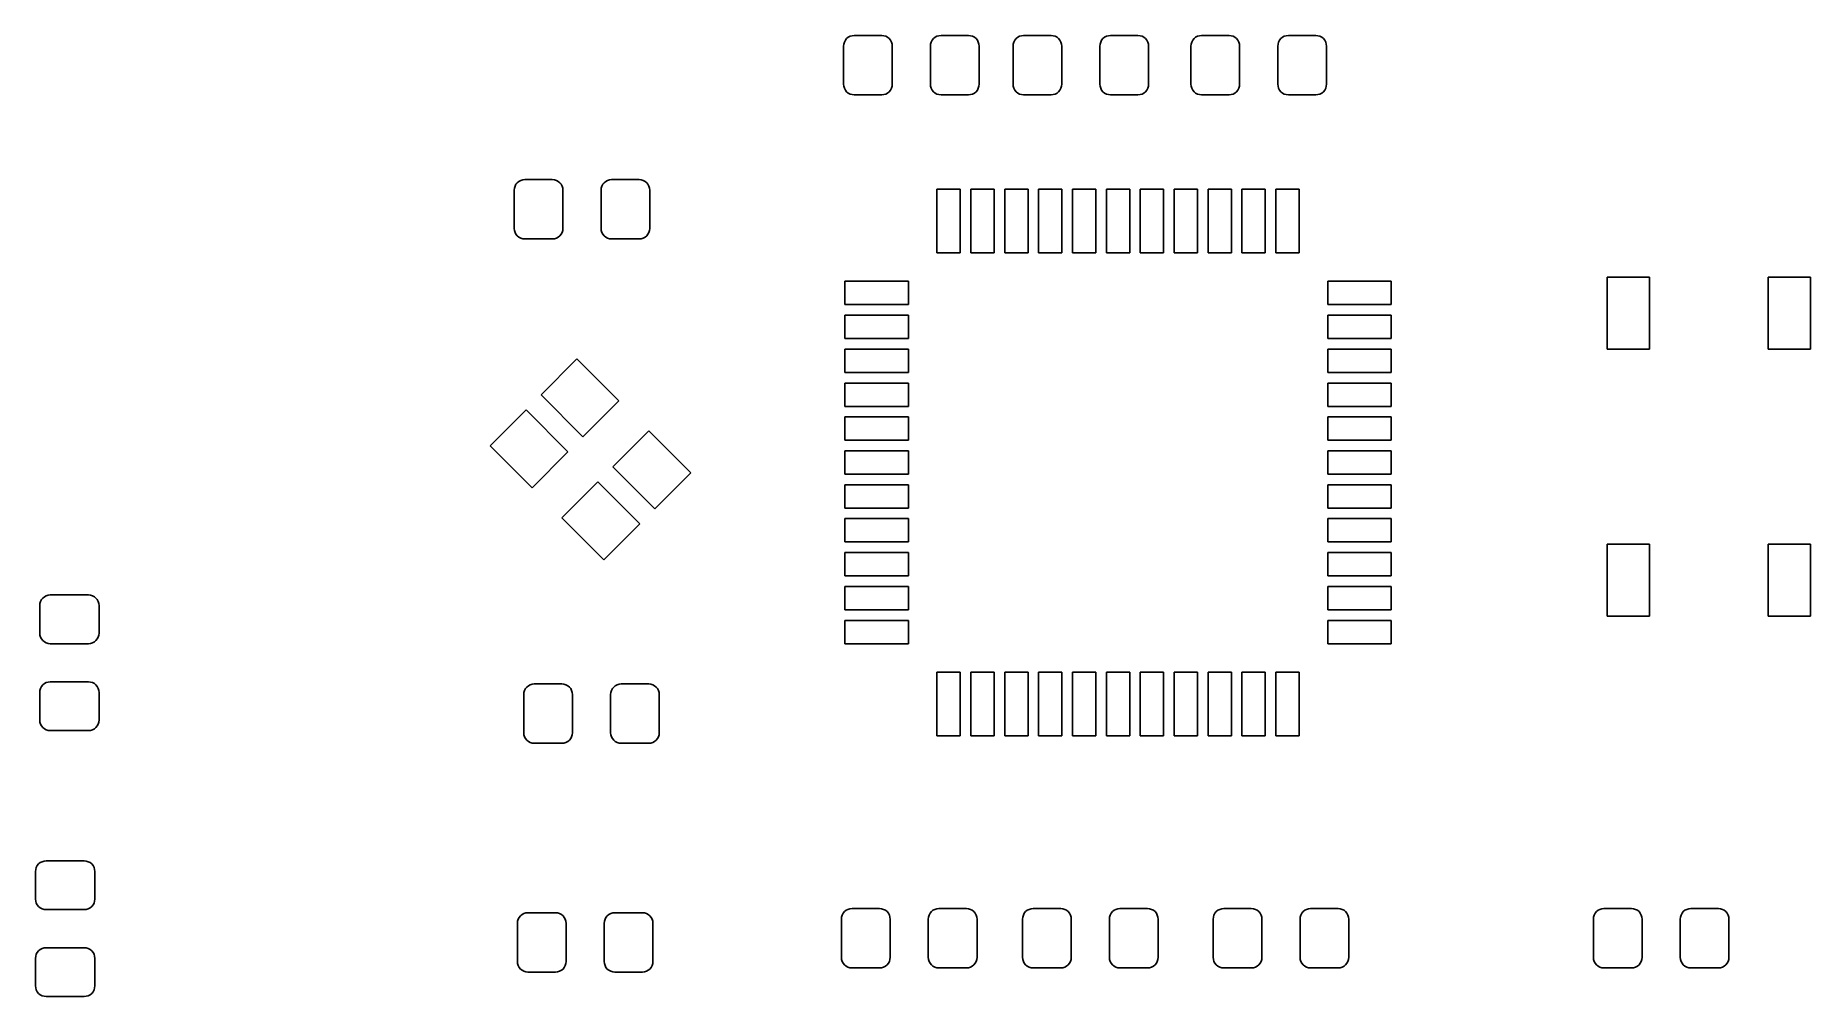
# Model space of a CAD drawing. Extents: x 46 to 171, y -6 to 112.
# Drawn here: x 128.8 to 170.7, y -5.97 to 16.7 of the extents above.
import ezdxf

# ---------------------------------------------------------------- set-up
doc = ezdxf.new("R2010")
doc.units = 0
doc.header["$MEASUREMENT"] = 0
doc.layers.add('BLACK', color=7, linetype='CONTINUOUS')

msp = doc.modelspace()

# ---------------------------------------------------------------- linework, layer by layer
at = {"layer": 'BLACK', "linetype": 'CONTINUOUS'}
for p, q in [((147.875, 16.45), (147.88, 16.4988)), ((147.875, 15.55), (147.875, 16.45)), ((147.88, 16.4988), (147.894, 16.5457)), ((147.894, 16.5457), (147.917, 16.5889)), ((147.917, 16.5889), (147.948, 16.6268)), ((147.948, 16.6268), (147.986, 16.6579)), ((147.986, 16.6579), (148.029, 16.681)), ((148.029, 16.681), (148.076, 16.6952)), ((148.076, 16.6952), (148.125, 16.7)), ((148.125, 16.7), (148.775, 16.7)), ((148.775, 16.7), (148.824, 16.6952)), ((148.824, 16.6952), (148.871, 16.681)), ((148.871, 16.681), (148.914, 16.6579)), ((148.914, 16.6579), (148.952, 16.6268)), ((148.952, 16.6268), (148.983, 16.5889)), ((148.983, 16.5889), (149.006, 16.5457)), ((149.006, 16.5457), (149.02, 16.4988)), ((149.02, 16.4988), (149.025, 16.45)), ((149.025, 16.45), (149.025, 15.55)), ((149.925, 16.45), (149.93, 16.4988)), ((149.925, 15.55), (149.925, 16.45)), ((149.93, 16.4988), (149.944, 16.5457)), ((149.944, 16.5457), (149.967, 16.5889)), ((149.967, 16.5889), (149.998, 16.6268)), ((149.998, 16.6268), (150.036, 16.6579)), ((150.036, 16.6579), (150.079, 16.681)), ((150.079, 16.681), (150.126, 16.6952)), ((150.126, 16.6952), (150.175, 16.7)), ((150.175, 16.7), (150.825, 16.7)), ((150.825, 16.7), (150.874, 16.6952)), ((150.874, 16.6952), (150.921, 16.681)), ((150.921, 16.681), (150.964, 16.6579)), ((150.964, 16.6579), (151.002, 16.6268)), ((151.002, 16.6268), (151.033, 16.5889)), ((151.033, 16.5889), (151.056, 16.5457)), ((151.056, 16.5457), (151.07, 16.4988)), ((151.07, 16.4988), (151.075, 16.45)), ((151.075, 16.45), (151.075, 15.55)), ((151.875, 16.45), (151.88, 16.4988)), ((151.875, 15.55), (151.875, 16.45)), ((151.88, 16.4988), (151.894, 16.5457)), ((151.894, 16.5457), (151.917, 16.5889)), ((151.917, 16.5889), (151.948, 16.6268)), ((151.948, 16.6268), (151.986, 16.6579)), ((151.986, 16.6579), (152.029, 16.681)), ((152.029, 16.681), (152.076, 16.6952)), ((152.076, 16.6952), (152.125, 16.7)), ((152.125, 16.7), (152.775, 16.7)), ((152.775, 16.7), (152.824, 16.6952)), ((152.824, 16.6952), (152.871, 16.681)), ((152.871, 16.681), (152.914, 16.6579)), ((152.914, 16.6579), (152.952, 16.6268)), ((152.952, 16.6268), (152.983, 16.5889)), ((152.983, 16.5889), (153.006, 16.5457)), ((153.006, 16.5457), (153.02, 16.4988)), ((153.02, 16.4988), (153.025, 16.45)), ((153.025, 16.45), (153.025, 15.55)), ((153.925, 16.45), (153.93, 16.4988)), ((153.925, 15.55), (153.925, 16.45)), ((153.93, 16.4988), (153.944, 16.5457)), ((153.944, 16.5457), (153.967, 16.5889)), ((153.967, 16.5889), (153.998, 16.6268)), ((153.998, 16.6268), (154.036, 16.6579)), ((154.036, 16.6579), (154.079, 16.681)), ((154.079, 16.681), (154.126, 16.6952)), ((154.126, 16.6952), (154.175, 16.7)), ((154.175, 16.7), (154.825, 16.7)), ((154.825, 16.7), (154.874, 16.6952)), ((154.874, 16.6952), (154.921, 16.681)), ((154.921, 16.681), (154.964, 16.6579)), ((154.964, 16.6579), (155.002, 16.6268)), ((155.002, 16.6268), (155.033, 16.5889)), ((155.033, 16.5889), (155.056, 16.5457)), ((155.056, 16.5457), (155.07, 16.4988)), ((155.07, 16.4988), (155.075, 16.45)), ((155.075, 16.45), (155.075, 15.55)), ((156.075, 16.45), (156.08, 16.4988)), ((156.075, 15.55), (156.075, 16.45)), ((156.08, 16.4988), (156.094, 16.5457)), ((156.094, 16.5457), (156.117, 16.5889)), ((156.117, 16.5889), (156.148, 16.6268)), ((156.148, 16.6268), (156.186, 16.6579)), ((156.186, 16.6579), (156.229, 16.681)), ((156.229, 16.681), (156.276, 16.6952)), ((156.276, 16.6952), (156.325, 16.7)), ((156.325, 16.7), (156.975, 16.7)), ((156.975, 16.7), (157.024, 16.6952)), ((157.024, 16.6952), (157.071, 16.681)), ((157.071, 16.681), (157.114, 16.6579)), ((157.114, 16.6579), (157.152, 16.6268)), ((157.152, 16.6268), (157.183, 16.5889)), ((157.183, 16.5889), (157.206, 16.5457)), ((157.206, 16.5457), (157.22, 16.4988)), ((157.22, 16.4988), (157.225, 16.45)), ((157.225, 16.45), (157.225, 15.55)), ((158.125, 16.45), (158.13, 16.4988)), ((158.125, 15.55), (158.125, 16.45)), ((158.13, 16.4988), (158.144, 16.5457)), ((158.144, 16.5457), (158.167, 16.5889)), ((158.167, 16.5889), (158.198, 16.6268)), ((158.198, 16.6268), (158.236, 16.6579)), ((158.236, 16.6579), (158.279, 16.681)), ((158.279, 16.681), (158.326, 16.6952)), ((158.326, 16.6952), (158.375, 16.7)), ((158.375, 16.7), (159.025, 16.7)), ((159.025, 16.7), (159.074, 16.6952)), ((159.074, 16.6952), (159.121, 16.681)), ((159.121, 16.681), (159.164, 16.6579)), ((159.164, 16.6579), (159.202, 16.6268)), ((159.202, 16.6268), (159.233, 16.5889)), ((159.233, 16.5889), (159.256, 16.5457)), ((159.256, 16.5457), (159.27, 16.4988)), ((159.27, 16.4988), (159.275, 16.45)), ((159.275, 16.45), (159.275, 15.55)), ((147.88, 15.5012), (147.875, 15.55)), ((149.025, 15.55), (149.02, 15.5012)), ((149.93, 15.5012), (149.925, 15.55)), ((151.075, 15.55), (151.07, 15.5012)), ((151.88, 15.5012), (151.875, 15.55)), ((153.025, 15.55), (153.02, 15.5012)), ((153.93, 15.5012), (153.925, 15.55)), ((155.075, 15.55), (155.07, 15.5012)), ((156.08, 15.5012), (156.075, 15.55)), ((157.225, 15.55), (157.22, 15.5012)), ((158.13, 15.5012), (158.125, 15.55)), ((159.275, 15.55), (159.27, 15.5012)), ((147.894, 15.4543), (147.88, 15.5012)), ((147.917, 15.4111), (147.894, 15.4543)), ((147.948, 15.3732), (147.917, 15.4111)), ((147.986, 15.3421), (147.948, 15.3732)), ((148.029, 15.319), (147.986, 15.3421)), ((148.076, 15.3048), (148.029, 15.319)), ((148.125, 15.3), (148.076, 15.3048)), ((148.775, 15.3), (148.125, 15.3)), ((148.824, 15.3048), (148.775, 15.3)), ((148.871, 15.319), (148.824, 15.3048)), ((148.914, 15.3421), (148.871, 15.319)), ((148.952, 15.3732), (148.914, 15.3421)), ((148.983, 15.4111), (148.952, 15.3732)), ((149.006, 15.4543), (148.983, 15.4111)), ((149.02, 15.5012), (149.006, 15.4543)), ((149.944, 15.4543), (149.93, 15.5012)), ((149.967, 15.4111), (149.944, 15.4543)), ((149.998, 15.3732), (149.967, 15.4111)), ((150.036, 15.3421), (149.998, 15.3732)), ((150.079, 15.319), (150.036, 15.3421)), ((150.126, 15.3048), (150.079, 15.319)), ((150.175, 15.3), (150.126, 15.3048)), ((150.825, 15.3), (150.175, 15.3)), ((150.874, 15.3048), (150.825, 15.3)), ((150.921, 15.319), (150.874, 15.3048)), ((150.964, 15.3421), (150.921, 15.319)), ((151.002, 15.3732), (150.964, 15.3421)), ((151.033, 15.4111), (151.002, 15.3732)), ((151.056, 15.4543), (151.033, 15.4111)), ((151.07, 15.5012), (151.056, 15.4543)), ((151.894, 15.4543), (151.88, 15.5012)), ((151.917, 15.4111), (151.894, 15.4543)), ((151.948, 15.3732), (151.917, 15.4111)), ((151.986, 15.3421), (151.948, 15.3732)), ((152.029, 15.319), (151.986, 15.3421)), ((152.076, 15.3048), (152.029, 15.319)), ((152.125, 15.3), (152.076, 15.3048)), ((152.775, 15.3), (152.125, 15.3)), ((152.824, 15.3048), (152.775, 15.3)), ((152.871, 15.319), (152.824, 15.3048)), ((152.914, 15.3421), (152.871, 15.319)), ((152.952, 15.3732), (152.914, 15.3421)), ((152.983, 15.4111), (152.952, 15.3732)), ((153.006, 15.4543), (152.983, 15.4111)), ((153.02, 15.5012), (153.006, 15.4543)), ((153.944, 15.4543), (153.93, 15.5012)), ((153.967, 15.4111), (153.944, 15.4543)), ((153.998, 15.3732), (153.967, 15.4111)), ((154.036, 15.3421), (153.998, 15.3732)), ((154.079, 15.319), (154.036, 15.3421)), ((154.126, 15.3048), (154.079, 15.319)), ((154.175, 15.3), (154.126, 15.3048)), ((154.825, 15.3), (154.175, 15.3)), ((154.874, 15.3048), (154.825, 15.3)), ((154.921, 15.319), (154.874, 15.3048)), ((154.964, 15.3421), (154.921, 15.319)), ((155.002, 15.3732), (154.964, 15.3421)), ((155.033, 15.4111), (155.002, 15.3732)), ((155.056, 15.4543), (155.033, 15.4111)), ((155.07, 15.5012), (155.056, 15.4543)), ((156.094, 15.4543), (156.08, 15.5012)), ((156.117, 15.4111), (156.094, 15.4543)), ((156.148, 15.3732), (156.117, 15.4111)), ((156.186, 15.3421), (156.148, 15.3732)), ((156.229, 15.319), (156.186, 15.3421)), ((156.276, 15.3048), (156.229, 15.319)), ((156.325, 15.3), (156.276, 15.3048)), ((156.975, 15.3), (156.325, 15.3)), ((157.024, 15.3048), (156.975, 15.3)), ((157.071, 15.319), (157.024, 15.3048)), ((157.114, 15.3421), (157.071, 15.319)), ((157.152, 15.3732), (157.114, 15.3421)), ((157.183, 15.4111), (157.152, 15.3732)), ((157.206, 15.4543), (157.183, 15.4111)), ((157.22, 15.5012), (157.206, 15.4543)), ((158.144, 15.4543), (158.13, 15.5012)), ((158.167, 15.4111), (158.144, 15.4543)), ((158.198, 15.3732), (158.167, 15.4111)), ((158.236, 15.3421), (158.198, 15.3732)), ((158.279, 15.319), (158.236, 15.3421)), ((158.326, 15.3048), (158.279, 15.319)), ((158.375, 15.3), (158.326, 15.3048)), ((159.025, 15.3), (158.375, 15.3)), ((159.074, 15.3048), (159.025, 15.3)), ((159.121, 15.319), (159.074, 15.3048)), ((159.164, 15.3421), (159.121, 15.319)), ((159.202, 15.3732), (159.164, 15.3421)), ((159.233, 15.4111), (159.202, 15.3732)), ((159.256, 15.4543), (159.233, 15.4111)), ((159.27, 15.5012), (159.256, 15.4543)), ((140.1, 13.05), (140.105, 13.0988)), ((140.1, 12.15), (140.1, 13.05)), ((140.105, 13.0988), (140.119, 13.1457)), ((140.119, 13.1457), (140.142, 13.1889)), ((140.142, 13.1889), (140.173, 13.2268)), ((140.173, 13.2268), (140.211, 13.2579)), ((140.211, 13.2579), (140.254, 13.281)), ((140.254, 13.281), (140.301, 13.2952)), ((140.301, 13.2952), (140.35, 13.3)), ((140.35, 13.3), (141, 13.3)), ((141, 13.3), (141.049, 13.2952)), ((141.049, 13.2952), (141.096, 13.281)), ((141.096, 13.281), (141.139, 13.2579)), ((141.139, 13.2579), (141.177, 13.2268)), ((141.177, 13.2268), (141.208, 13.1889)), ((141.208, 13.1889), (141.231, 13.1457)), ((141.231, 13.1457), (141.245, 13.0988)), ((141.245, 13.0988), (141.25, 13.05)), ((141.25, 13.05), (141.25, 12.15)), ((142.15, 13.05), (142.155, 13.0988)), ((142.15, 12.15), (142.15, 13.05)), ((142.155, 13.0988), (142.169, 13.1457)), ((142.169, 13.1457), (142.192, 13.1889)), ((142.192, 13.1889), (142.223, 13.2268)), ((142.223, 13.2268), (142.261, 13.2579)), ((142.261, 13.2579), (142.304, 13.281)), ((142.304, 13.281), (142.351, 13.2952)), ((142.351, 13.2952), (142.4, 13.3)), ((142.4, 13.3), (143.05, 13.3)), ((143.05, 13.3), (143.099, 13.2952)), ((143.099, 13.2952), (143.146, 13.281)), ((143.146, 13.281), (143.189, 13.2579)), ((143.189, 13.2579), (143.227, 13.2268)), ((143.227, 13.2268), (143.258, 13.1889)), ((143.258, 13.1889), (143.281, 13.1457)), ((143.281, 13.1457), (143.295, 13.0988)), ((143.295, 13.0988), (143.3, 13.05)), ((143.3, 13.05), (143.3, 12.15)), ((150.08, 11.575), (150.08, 13.075)), ((150.08, 13.075), (150.63, 13.075)), ((150.63, 13.075), (150.63, 11.575)), ((150.88, 11.575), (150.88, 13.075)), ((150.88, 13.075), (151.43, 13.075)), ((151.43, 13.075), (151.43, 11.575)), ((151.68, 11.575), (151.68, 13.075)), ((151.68, 13.075), (152.23, 13.075)), ((152.23, 13.075), (152.23, 11.575)), ((152.48, 11.575), (152.48, 13.075)), ((152.48, 13.075), (153.03, 13.075)), ((153.03, 13.075), (153.03, 11.575)), ((153.28, 11.575), (153.28, 13.075)), ((153.28, 13.075), (153.83, 13.075)), ((153.83, 13.075), (153.83, 11.575)), ((154.08, 11.575), (154.08, 13.075)), ((154.08, 13.075), (154.63, 13.075)), ((154.63, 13.075), (154.63, 11.575)), ((154.88, 11.575), (154.88, 13.075)), ((154.88, 13.075), (155.43, 13.075)), ((155.43, 13.075), (155.43, 11.575)), ((155.68, 11.575), (155.68, 13.075)), ((155.68, 13.075), (156.23, 13.075)), ((156.23, 13.075), (156.23, 11.575)), ((156.48, 11.575), (156.48, 13.075)), ((156.48, 13.075), (157.03, 13.075)), ((157.03, 13.075), (157.03, 11.575)), ((157.28, 11.575), (157.28, 13.075)), ((157.28, 13.075), (157.83, 13.075)), ((157.83, 13.075), (157.83, 11.575)), ((158.08, 11.575), (158.08, 13.075)), ((158.08, 13.075), (158.63, 13.075)), ((158.63, 13.075), (158.63, 11.575)), ((140.105, 12.1012), (140.1, 12.15)), ((140.119, 12.0543), (140.105, 12.1012)), ((140.142, 12.0111), (140.119, 12.0543)), ((140.173, 11.9732), (140.142, 12.0111)), ((140.211, 11.9421), (140.173, 11.9732)), ((140.254, 11.919), (140.211, 11.9421)), ((140.301, 11.9048), (140.254, 11.919)), ((140.35, 11.9), (140.301, 11.9048)), ((141, 11.9), (140.35, 11.9)), ((141.049, 11.9048), (141, 11.9)), ((141.096, 11.919), (141.049, 11.9048)), ((141.139, 11.9421), (141.096, 11.919)), ((141.177, 11.9732), (141.139, 11.9421)), ((141.208, 12.0111), (141.177, 11.9732)), ((141.231, 12.0543), (141.208, 12.0111)), ((141.245, 12.1012), (141.231, 12.0543)), ((141.25, 12.15), (141.245, 12.1012)), ((142.155, 12.1012), (142.15, 12.15)), ((142.169, 12.0543), (142.155, 12.1012)), ((142.192, 12.0111), (142.169, 12.0543)), ((142.223, 11.9732), (142.192, 12.0111)), ((142.261, 11.9421), (142.223, 11.9732)), ((142.304, 11.919), (142.261, 11.9421)), ((142.351, 11.9048), (142.304, 11.919)), ((142.4, 11.9), (142.351, 11.9048)), ((143.05, 11.9), (142.4, 11.9)), ((143.099, 11.9048), (143.05, 11.9)), ((143.146, 11.919), (143.099, 11.9048)), ((143.189, 11.9421), (143.146, 11.919)), ((143.227, 11.9732), (143.189, 11.9421)), ((143.258, 12.0111), (143.227, 11.9732)), ((143.281, 12.0543), (143.258, 12.0111)), ((143.295, 12.1012), (143.281, 12.0543)), ((143.3, 12.15), (143.295, 12.1012)), ((150.63, 11.575), (150.08, 11.575)), ((151.43, 11.575), (150.88, 11.575)), ((152.23, 11.575), (151.68, 11.575)), ((153.03, 11.575), (152.48, 11.575)), ((153.83, 11.575), (153.28, 11.575)), ((154.63, 11.575), (154.08, 11.575)), ((155.43, 11.575), (154.88, 11.575)), ((156.23, 11.575), (155.68, 11.575)), ((157.03, 11.575), (156.48, 11.575)), ((157.83, 11.575), (157.28, 11.575)), ((158.63, 11.575), (158.08, 11.575)), ((147.905, 10.35), (147.905, 10.9)), ((147.905, 10.9), (149.405, 10.9)), ((149.405, 10.9), (149.405, 10.35)), ((159.305, 10.35), (159.305, 10.9)), ((159.305, 10.9), (160.805, 10.9)), ((160.805, 10.9), (160.805, 10.35)), ((165.9, 9.3), (165.9, 11)), ((165.9, 11), (166.9, 11)), ((166.9, 11), (166.9, 9.3)), ((169.7, 9.3), (169.7, 11)), ((169.7, 11), (170.7, 11)), ((170.7, 11), (170.7, 9.3)), ((149.405, 10.35), (147.905, 10.35)), ((147.905, 9.55), (147.905, 10.1)), ((147.905, 10.1), (149.405, 10.1)), ((149.405, 10.1), (149.405, 9.55)), ((160.805, 10.35), (159.305, 10.35)), ((159.305, 9.55), (159.305, 10.1)), ((159.305, 10.1), (160.805, 10.1)), ((160.805, 10.1), (160.805, 9.55)), ((149.405, 9.55), (147.905, 9.55)), ((147.905, 8.75), (147.905, 9.3)), ((147.905, 9.3), (149.405, 9.3)), ((149.405, 9.3), (149.405, 8.75)), ((160.805, 9.55), (159.305, 9.55)), ((159.305, 8.75), (159.305, 9.3)), ((159.305, 9.3), (160.805, 9.3)), ((160.805, 9.3), (160.805, 8.75)), ((166.9, 9.3), (165.9, 9.3)), ((170.7, 9.3), (169.7, 9.3)), ((140.733, 8.22028), (141.582, 9.06881)), ((141.582, 9.06881), (142.572, 8.07886)), ((149.405, 8.75), (147.905, 8.75)), ((147.905, 7.95), (147.905, 8.5)), ((147.905, 8.5), (149.405, 8.5)), ((149.405, 8.5), (149.405, 7.95)), ((160.805, 8.75), (159.305, 8.75)), ((159.305, 7.95), (159.305, 8.5)), ((159.305, 8.5), (160.805, 8.5)), ((160.805, 8.5), (160.805, 7.95)), ((141.723, 7.23033), (140.733, 8.22028)), ((142.572, 8.07886), (141.723, 7.23033)), ((139.531, 7.0182), (140.38, 7.86673)), ((140.38, 7.86673), (141.37, 6.87678)), ((149.405, 7.95), (147.905, 7.95)), ((147.905, 7.15), (147.905, 7.7)), ((147.905, 7.7), (149.405, 7.7)), ((149.405, 7.7), (149.405, 7.15)), ((160.805, 7.95), (159.305, 7.95)), ((159.305, 7.15), (159.305, 7.7)), ((159.305, 7.7), (160.805, 7.7)), ((160.805, 7.7), (160.805, 7.15)), ((142.43, 6.52322), (143.279, 7.37175)), ((143.279, 7.37175), (144.269, 6.3818)), ((149.405, 7.15), (147.905, 7.15)), ((160.805, 7.15), (159.305, 7.15)), ((140.521, 6.02825), (139.531, 7.0182)), ((141.37, 6.87678), (140.521, 6.02825)), ((147.905, 6.35), (147.905, 6.9)), ((147.905, 6.9), (149.405, 6.9)), ((149.405, 6.9), (149.405, 6.35)), ((159.305, 6.35), (159.305, 6.9)), ((159.305, 6.9), (160.805, 6.9)), ((160.805, 6.9), (160.805, 6.35)), ((143.42, 5.53327), (142.43, 6.52322)), ((144.269, 6.3818), (143.42, 5.53327)), ((149.405, 6.35), (147.905, 6.35)), ((160.805, 6.35), (159.305, 6.35)), ((141.228, 5.32114), (142.077, 6.16967)), ((142.077, 6.16967), (143.067, 5.17972)), ((147.905, 5.55), (147.905, 6.1)), ((147.905, 6.1), (149.405, 6.1)), ((149.405, 6.1), (149.405, 5.55)), ((159.305, 5.55), (159.305, 6.1)), ((159.305, 6.1), (160.805, 6.1)), ((160.805, 6.1), (160.805, 5.55)), ((149.405, 5.55), (147.905, 5.55)), ((160.805, 5.55), (159.305, 5.55)), ((142.218, 4.33119), (141.228, 5.32114)), ((143.067, 5.17972), (142.218, 4.33119)), ((147.905, 4.75), (147.905, 5.3)), ((147.905, 5.3), (149.405, 5.3)), ((149.405, 5.3), (149.405, 4.75)), ((159.305, 4.75), (159.305, 5.3)), ((159.305, 5.3), (160.805, 5.3)), ((160.805, 5.3), (160.805, 4.75)), ((149.405, 4.75), (147.905, 4.75)), ((160.805, 4.75), (159.305, 4.75)), ((165.9, 3), (165.9, 4.7)), ((165.9, 4.7), (166.9, 4.7)), ((166.9, 4.7), (166.9, 3)), ((169.7, 3), (169.7, 4.7)), ((169.7, 4.7), (170.7, 4.7)), ((170.7, 4.7), (170.7, 3)), ((147.905, 3.95), (147.905, 4.5)), ((147.905, 4.5), (149.405, 4.5)), ((149.405, 4.5), (149.405, 3.95)), ((159.305, 3.95), (159.305, 4.5)), ((159.305, 4.5), (160.805, 4.5)), ((160.805, 4.5), (160.805, 3.95)), ((149.405, 3.95), (147.905, 3.95)), ((160.805, 3.95), (159.305, 3.95)), ((128.919, 3.34567), (128.942, 3.38889)), ((128.942, 3.38889), (128.973, 3.42678)), ((128.973, 3.42678), (129.011, 3.45787)), ((129.011, 3.45787), (129.054, 3.48097)), ((129.054, 3.48097), (129.101, 3.4952)), ((129.101, 3.4952), (129.15, 3.5)), ((129.15, 3.5), (130.05, 3.5)), ((130.05, 3.5), (130.099, 3.4952)), ((130.099, 3.4952), (130.146, 3.48097)), ((130.146, 3.48097), (130.189, 3.45787)), ((130.189, 3.45787), (130.227, 3.42678)), ((130.227, 3.42678), (130.258, 3.38889)), ((130.258, 3.38889), (130.281, 3.34567)), ((147.905, 3.15), (147.905, 3.7)), ((147.905, 3.7), (149.405, 3.7)), ((149.405, 3.7), (149.405, 3.15)), ((159.305, 3.15), (159.305, 3.7)), ((159.305, 3.7), (160.805, 3.7)), ((160.805, 3.7), (160.805, 3.15)), ((128.9, 3.25), (128.905, 3.29877)), ((128.9, 2.6), (128.9, 3.25)), ((128.905, 3.29877), (128.919, 3.34567)), ((130.281, 3.34567), (130.295, 3.29877)), ((130.295, 3.29877), (130.3, 3.25)), ((130.3, 3.25), (130.3, 2.6)), ((149.405, 3.15), (147.905, 3.15)), ((160.805, 3.15), (159.305, 3.15)), ((166.9, 3), (165.9, 3)), ((170.7, 3), (169.7, 3)), ((128.905, 2.55123), (128.9, 2.6)), ((128.919, 2.50433), (128.905, 2.55123)), ((130.295, 2.55123), (130.281, 2.50433)), ((130.3, 2.6), (130.295, 2.55123)), ((147.905, 2.35), (147.905, 2.9)), ((147.905, 2.9), (149.405, 2.9)), ((149.405, 2.9), (149.405, 2.35)), ((159.305, 2.35), (159.305, 2.9)), ((159.305, 2.9), (160.805, 2.9)), ((160.805, 2.9), (160.805, 2.35)), ((128.942, 2.46111), (128.919, 2.50433)), ((128.973, 2.42322), (128.942, 2.46111)), ((129.011, 2.39213), (128.973, 2.42322)), ((129.054, 2.36903), (129.011, 2.39213)), ((129.101, 2.3548), (129.054, 2.36903)), ((129.15, 2.35), (129.101, 2.3548)), ((130.05, 2.35), (129.15, 2.35)), ((130.099, 2.3548), (130.05, 2.35)), ((130.146, 2.36903), (130.099, 2.3548)), ((130.189, 2.39213), (130.146, 2.36903)), ((130.227, 2.42322), (130.189, 2.39213)), ((130.258, 2.46111), (130.227, 2.42322)), ((130.281, 2.50433), (130.258, 2.46111)), ((149.405, 2.35), (147.905, 2.35)), ((160.805, 2.35), (159.305, 2.35)), ((128.905, 1.24877), (128.919, 1.29567)), ((128.919, 1.29567), (128.942, 1.33889)), ((128.942, 1.33889), (128.973, 1.37678)), ((128.973, 1.37678), (129.011, 1.40787)), ((129.011, 1.40787), (129.054, 1.43097)), ((129.054, 1.43097), (129.101, 1.4452)), ((129.101, 1.4452), (129.15, 1.45)), ((129.15, 1.45), (130.05, 1.45)), ((130.05, 1.45), (130.099, 1.4452)), ((130.099, 1.4452), (130.146, 1.43097)), ((130.146, 1.43097), (130.189, 1.40787)), ((130.189, 1.40787), (130.227, 1.37678)), ((130.227, 1.37678), (130.258, 1.33889)), ((130.258, 1.33889), (130.281, 1.29567)), ((130.281, 1.29567), (130.295, 1.24877)), ((140.344, 1.24567), (140.367, 1.28889)), ((140.367, 1.28889), (140.398, 1.32678)), ((140.398, 1.32678), (140.436, 1.35787)), ((140.436, 1.35787), (140.479, 1.38097)), ((140.479, 1.38097), (140.526, 1.3952)), ((140.526, 1.3952), (140.575, 1.4)), ((140.575, 1.4), (141.225, 1.4)), ((141.225, 1.4), (141.274, 1.3952)), ((141.274, 1.3952), (141.321, 1.38097)), ((141.321, 1.38097), (141.364, 1.35787)), ((141.364, 1.35787), (141.402, 1.32678)), ((141.402, 1.32678), (141.433, 1.28889)), ((141.433, 1.28889), (141.456, 1.24567)), ((142.394, 1.24567), (142.417, 1.28889)), ((142.417, 1.28889), (142.448, 1.32678)), ((142.448, 1.32678), (142.486, 1.35787)), ((142.486, 1.35787), (142.529, 1.38097)), ((142.529, 1.38097), (142.576, 1.3952)), ((142.576, 1.3952), (142.625, 1.4)), ((142.625, 1.4), (143.275, 1.4)), ((143.275, 1.4), (143.324, 1.3952)), ((143.324, 1.3952), (143.371, 1.38097)), ((143.371, 1.38097), (143.414, 1.35787)), ((143.414, 1.35787), (143.452, 1.32678)), ((143.452, 1.32678), (143.483, 1.28889)), ((143.483, 1.28889), (143.506, 1.24567)), ((150.08, 0.175001), (150.08, 1.675)), ((150.08, 1.675), (150.63, 1.675)), ((150.63, 1.675), (150.63, 0.175001)), ((150.88, 0.175001), (150.88, 1.675)), ((150.88, 1.675), (151.43, 1.675)), ((151.43, 1.675), (151.43, 0.175001)), ((151.68, 0.175001), (151.68, 1.675)), ((151.68, 1.675), (152.23, 1.675)), ((152.23, 1.675), (152.23, 0.175001)), ((152.48, 0.175001), (152.48, 1.675)), ((152.48, 1.675), (153.03, 1.675)), ((153.03, 1.675), (153.03, 0.175001)), ((153.28, 0.175001), (153.28, 1.675)), ((153.28, 1.675), (153.83, 1.675)), ((153.83, 1.675), (153.83, 0.175001)), ((154.08, 0.175001), (154.08, 1.675)), ((154.08, 1.675), (154.63, 1.675)), ((154.63, 1.675), (154.63, 0.175001)), ((154.88, 0.175001), (154.88, 1.675)), ((154.88, 1.675), (155.43, 1.675)), ((155.43, 1.675), (155.43, 0.175001)), ((155.68, 0.175001), (155.68, 1.675)), ((155.68, 1.675), (156.23, 1.675)), ((156.23, 1.675), (156.23, 0.175001)), ((156.48, 0.175001), (156.48, 1.675)), ((156.48, 1.675), (157.03, 1.675)), ((157.03, 1.675), (157.03, 0.175001)), ((157.28, 0.175001), (157.28, 1.675)), ((157.28, 1.675), (157.83, 1.675)), ((157.83, 1.675), (157.83, 0.175001)), ((158.08, 0.175001), (158.08, 1.675)), ((158.08, 1.675), (158.63, 1.675)), ((158.63, 1.675), (158.63, 0.175001)), ((128.9, 1.2), (128.905, 1.24877)), ((128.9, 0.549999), (128.9, 1.2)), ((130.295, 1.24877), (130.3, 1.2)), ((130.3, 1.2), (130.3, 0.549999)), ((140.325, 1.15), (140.33, 1.19877)), ((140.325, 0.249999), (140.325, 1.15)), ((140.33, 1.19877), (140.344, 1.24567)), ((141.456, 1.24567), (141.47, 1.19877)), ((141.47, 1.19877), (141.475, 1.15)), ((141.475, 1.15), (141.475, 0.249999)), ((142.375, 1.15), (142.38, 1.19877)), ((142.375, 0.249999), (142.375, 1.15)), ((142.38, 1.19877), (142.394, 1.24567)), ((143.506, 1.24567), (143.52, 1.19877)), ((143.52, 1.19877), (143.525, 1.15)), ((143.525, 1.15), (143.525, 0.249999)), ((128.905, 0.501227), (128.9, 0.549999)), ((128.919, 0.454329), (128.905, 0.501227)), ((128.942, 0.411107), (128.919, 0.454329)), ((130.281, 0.454329), (130.258, 0.411107)), ((130.295, 0.501227), (130.281, 0.454329)), ((130.3, 0.549999), (130.295, 0.501227)), ((128.973, 0.373223), (128.942, 0.411107)), ((129.011, 0.342132), (128.973, 0.373223)), ((129.054, 0.31903), (129.011, 0.342132)), ((129.101, 0.304804), (129.054, 0.31903)), ((129.15, 0.3), (129.101, 0.304804)), ((130.05, 0.3), (129.15, 0.3)), ((130.099, 0.304804), (130.05, 0.3)), ((130.146, 0.31903), (130.099, 0.304804)), ((130.189, 0.342132), (130.146, 0.31903)), ((130.227, 0.373223), (130.189, 0.342132)), ((130.258, 0.411107), (130.227, 0.373223)), ((140.33, 0.201227), (140.325, 0.249999)), ((140.344, 0.154329), (140.33, 0.201227)), ((140.367, 0.111107), (140.344, 0.154329)), ((140.398, 0.073223), (140.367, 0.111107)), ((140.436, 0.042132), (140.398, 0.073223)), ((140.479, 0.01903), (140.436, 0.042132)), ((140.526, 0.004804), (140.479, 0.01903)), ((140.575, 0), (140.526, 0.004804)), ((141.225, 0), (140.575, 0)), ((141.274, 0.004804), (141.225, 0)), ((141.321, 0.01903), (141.274, 0.004804)), ((141.364, 0.042132), (141.321, 0.01903)), ((141.402, 0.073223), (141.364, 0.042132)), ((141.433, 0.111107), (141.402, 0.073223)), ((141.456, 0.154329), (141.433, 0.111107)), ((141.47, 0.201227), (141.456, 0.154329)), ((141.475, 0.249999), (141.47, 0.201227)), ((142.38, 0.201227), (142.375, 0.249999)), ((142.394, 0.154329), (142.38, 0.201227)), ((142.417, 0.111107), (142.394, 0.154329)), ((142.448, 0.073223), (142.417, 0.111107)), ((142.486, 0.042132), (142.448, 0.073223)), ((142.529, 0.01903), (142.486, 0.042132)), ((142.576, 0.004804), (142.529, 0.01903)), ((142.625, 0), (142.576, 0.004804)), ((143.275, 0), (142.625, 0)), ((143.324, 0.004804), (143.275, 0)), ((143.371, 0.01903), (143.324, 0.004804)), ((143.414, 0.042132), (143.371, 0.01903)), ((143.452, 0.073223), (143.414, 0.042132)), ((143.483, 0.111107), (143.452, 0.073223)), ((143.506, 0.154329), (143.483, 0.111107)), ((143.52, 0.201227), (143.506, 0.154329)), ((143.525, 0.249999), (143.52, 0.201227)), ((150.63, 0.175001), (150.08, 0.175001)), ((151.43, 0.175001), (150.88, 0.175001)), ((152.23, 0.175001), (151.68, 0.175001)), ((153.03, 0.175001), (152.48, 0.175001)), ((153.83, 0.175001), (153.28, 0.175001)), ((154.63, 0.175001), (154.08, 0.175001)), ((155.43, 0.175001), (154.88, 0.175001)), ((156.23, 0.175001), (155.68, 0.175001)), ((157.03, 0.175001), (156.48, 0.175001)), ((157.83, 0.175001), (157.28, 0.175001)), ((158.63, 0.175001), (158.08, 0.175001)), ((128.805, -2.97623), (128.819, -2.92933)), ((128.819, -2.92933), (128.842, -2.88611)), ((128.842, -2.88611), (128.873, -2.84822)), ((128.873, -2.84822), (128.911, -2.81713)), ((128.911, -2.81713), (128.954, -2.79403)), ((128.954, -2.79403), (129.001, -2.7798)), ((129.001, -2.7798), (129.05, -2.775)), ((129.05, -2.775), (129.95, -2.775)), ((129.95, -2.775), (129.999, -2.7798)), ((129.999, -2.7798), (130.046, -2.79403)), ((130.046, -2.79403), (130.089, -2.81713)), ((130.089, -2.81713), (130.127, -2.84822)), ((130.127, -2.84822), (130.158, -2.88611)), ((130.158, -2.88611), (130.181, -2.92933)), ((130.181, -2.92933), (130.195, -2.97623)), ((128.8, -3.025), (128.805, -2.97623)), ((128.8, -3.675), (128.8, -3.025)), ((130.195, -2.97623), (130.2, -3.025)), ((130.2, -3.025), (130.2, -3.675)), ((128.805, -3.72377), (128.8, -3.675)), ((128.819, -3.77067), (128.805, -3.72377)), ((128.842, -3.81389), (128.819, -3.77067)), ((130.181, -3.77067), (130.158, -3.81389)), ((130.195, -3.72377), (130.181, -3.77067)), ((130.2, -3.675), (130.195, -3.72377)), ((128.873, -3.85178), (128.842, -3.81389)), ((128.911, -3.88287), (128.873, -3.85178)), ((128.954, -3.90597), (128.911, -3.88287)), ((129.001, -3.9202), (128.954, -3.90597)), ((129.05, -3.925), (129.001, -3.9202)), ((129.95, -3.925), (129.05, -3.925)), ((129.999, -3.9202), (129.95, -3.925)), ((130.046, -3.90597), (129.999, -3.9202)), ((130.089, -3.88287), (130.046, -3.90597)), ((130.127, -3.85178), (130.089, -3.88287)), ((130.158, -3.81389), (130.127, -3.85178)), ((140.18, -4.20123), (140.194, -4.15433)), ((140.194, -4.15433), (140.217, -4.11111)), ((140.217, -4.11111), (140.248, -4.07322)), ((140.248, -4.07322), (140.286, -4.04213)), ((140.286, -4.04213), (140.329, -4.01903)), ((140.329, -4.01903), (140.376, -4.0048)), ((140.376, -4.0048), (140.425, -4)), ((140.425, -4), (141.075, -4)), ((141.075, -4), (141.124, -4.0048)), ((141.124, -4.0048), (141.171, -4.01903)), ((141.171, -4.01903), (141.214, -4.04213)), ((141.214, -4.04213), (141.252, -4.07322)), ((141.252, -4.07322), (141.283, -4.11111)), ((141.283, -4.11111), (141.306, -4.15433)), ((141.306, -4.15433), (141.32, -4.20123)), ((142.23, -4.20123), (142.244, -4.15433)), ((142.244, -4.15433), (142.267, -4.11111)), ((142.267, -4.11111), (142.298, -4.07322)), ((142.298, -4.07322), (142.336, -4.04213)), ((142.336, -4.04213), (142.379, -4.01903)), ((142.379, -4.01903), (142.426, -4.0048)), ((142.426, -4.0048), (142.475, -4)), ((142.475, -4), (143.125, -4)), ((143.125, -4), (143.174, -4.0048)), ((143.174, -4.0048), (143.221, -4.01903)), ((143.221, -4.01903), (143.264, -4.04213)), ((143.264, -4.04213), (143.302, -4.07322)), ((143.302, -4.07322), (143.333, -4.11111)), ((143.333, -4.11111), (143.356, -4.15433)), ((143.356, -4.15433), (143.37, -4.20123)), ((147.825, -4.15), (147.83, -4.10123)), ((147.825, -5.05), (147.825, -4.15)), ((147.83, -4.10123), (147.844, -4.05433)), ((147.844, -4.05433), (147.867, -4.01111)), ((147.867, -4.01111), (147.898, -3.97322)), ((147.898, -3.97322), (147.936, -3.94213)), ((147.936, -3.94213), (147.979, -3.91903)), ((147.979, -3.91903), (148.026, -3.9048)), ((148.026, -3.9048), (148.075, -3.9)), ((148.075, -3.9), (148.725, -3.9)), ((148.725, -3.9), (148.774, -3.9048)), ((148.774, -3.9048), (148.821, -3.91903)), ((148.821, -3.91903), (148.864, -3.94213)), ((148.864, -3.94213), (148.902, -3.97322)), ((148.902, -3.97322), (148.933, -4.01111)), ((148.933, -4.01111), (148.956, -4.05433)), ((148.956, -4.05433), (148.97, -4.10123)), ((148.97, -4.10123), (148.975, -4.15)), ((148.975, -4.15), (148.975, -5.05)), ((149.875, -4.15), (149.88, -4.10123)), ((149.875, -5.05), (149.875, -4.15)), ((149.88, -4.10123), (149.894, -4.05433)), ((149.894, -4.05433), (149.917, -4.01111)), ((149.917, -4.01111), (149.948, -3.97322)), ((149.948, -3.97322), (149.986, -3.94213)), ((149.986, -3.94213), (150.029, -3.91903)), ((150.029, -3.91903), (150.076, -3.9048)), ((150.076, -3.9048), (150.125, -3.9)), ((150.125, -3.9), (150.775, -3.9)), ((150.775, -3.9), (150.824, -3.9048)), ((150.824, -3.9048), (150.871, -3.91903)), ((150.871, -3.91903), (150.914, -3.94213)), ((150.914, -3.94213), (150.952, -3.97322)), ((150.952, -3.97322), (150.983, -4.01111)), ((150.983, -4.01111), (151.006, -4.05433)), ((151.006, -4.05433), (151.02, -4.10123)), ((151.02, -4.10123), (151.025, -4.15)), ((151.025, -4.15), (151.025, -5.05)), ((152.1, -4.15), (152.105, -4.10123)), ((152.1, -5.05), (152.1, -4.15)), ((152.105, -4.10123), (152.119, -4.05433)), ((152.119, -4.05433), (152.142, -4.01111)), ((152.142, -4.01111), (152.173, -3.97322)), ((152.173, -3.97322), (152.211, -3.94213)), ((152.211, -3.94213), (152.254, -3.91903)), ((152.254, -3.91903), (152.301, -3.9048)), ((152.301, -3.9048), (152.35, -3.9)), ((152.35, -3.9), (153, -3.9)), ((153, -3.9), (153.049, -3.9048)), ((153.049, -3.9048), (153.096, -3.91903)), ((153.096, -3.91903), (153.139, -3.94213)), ((153.139, -3.94213), (153.177, -3.97322)), ((153.177, -3.97322), (153.208, -4.01111)), ((153.208, -4.01111), (153.231, -4.05433)), ((153.231, -4.05433), (153.245, -4.10123)), ((153.245, -4.10123), (153.25, -4.15)), ((153.25, -4.15), (153.25, -5.05)), ((154.15, -4.15), (154.155, -4.10123)), ((154.15, -5.05), (154.15, -4.15)), ((154.155, -4.10123), (154.169, -4.05433)), ((154.169, -4.05433), (154.192, -4.01111)), ((154.192, -4.01111), (154.223, -3.97322)), ((154.223, -3.97322), (154.261, -3.94213)), ((154.261, -3.94213), (154.304, -3.91903)), ((154.304, -3.91903), (154.351, -3.9048)), ((154.351, -3.9048), (154.4, -3.9)), ((154.4, -3.9), (155.05, -3.9)), ((155.05, -3.9), (155.099, -3.9048)), ((155.099, -3.9048), (155.146, -3.91903)), ((155.146, -3.91903), (155.189, -3.94213)), ((155.189, -3.94213), (155.227, -3.97322)), ((155.227, -3.97322), (155.258, -4.01111)), ((155.258, -4.01111), (155.281, -4.05433)), ((155.281, -4.05433), (155.295, -4.10123)), ((155.295, -4.10123), (155.3, -4.15)), ((155.3, -4.15), (155.3, -5.05)), ((156.6, -4.15), (156.605, -4.10123)), ((156.6, -5.05), (156.6, -4.15)), ((156.605, -4.10123), (156.619, -4.05433)), ((156.619, -4.05433), (156.642, -4.01111)), ((156.642, -4.01111), (156.673, -3.97322)), ((156.673, -3.97322), (156.711, -3.94213)), ((156.711, -3.94213), (156.754, -3.91903)), ((156.754, -3.91903), (156.801, -3.9048)), ((156.801, -3.9048), (156.85, -3.9)), ((156.85, -3.9), (157.5, -3.9)), ((157.5, -3.9), (157.549, -3.9048)), ((157.549, -3.9048), (157.596, -3.91903)), ((157.596, -3.91903), (157.639, -3.94213)), ((157.639, -3.94213), (157.677, -3.97322)), ((157.677, -3.97322), (157.708, -4.01111)), ((157.708, -4.01111), (157.731, -4.05433)), ((157.731, -4.05433), (157.745, -4.10123)), ((157.745, -4.10123), (157.75, -4.15)), ((157.75, -4.15), (157.75, -5.05)), ((158.65, -4.15), (158.655, -4.10123)), ((158.65, -5.05), (158.65, -4.15)), ((158.655, -4.10123), (158.669, -4.05433)), ((158.669, -4.05433), (158.692, -4.01111)), ((158.692, -4.01111), (158.723, -3.97322)), ((158.723, -3.97322), (158.761, -3.94213)), ((158.761, -3.94213), (158.804, -3.91903)), ((158.804, -3.91903), (158.851, -3.9048)), ((158.851, -3.9048), (158.9, -3.9)), ((158.9, -3.9), (159.55, -3.9)), ((159.55, -3.9), (159.599, -3.9048)), ((159.599, -3.9048), (159.646, -3.91903)), ((159.646, -3.91903), (159.689, -3.94213)), ((159.689, -3.94213), (159.727, -3.97322)), ((159.727, -3.97322), (159.758, -4.01111)), ((159.758, -4.01111), (159.781, -4.05433)), ((159.781, -4.05433), (159.795, -4.10123)), ((159.795, -4.10123), (159.8, -4.15)), ((159.8, -4.15), (159.8, -5.05)), ((165.575, -4.15), (165.58, -4.10123)), ((165.575, -5.05), (165.575, -4.15)), ((165.58, -4.10123), (165.594, -4.05433)), ((165.594, -4.05433), (165.617, -4.01111)), ((165.617, -4.01111), (165.648, -3.97322)), ((165.648, -3.97322), (165.686, -3.94213)), ((165.686, -3.94213), (165.729, -3.91903)), ((165.729, -3.91903), (165.776, -3.9048)), ((165.776, -3.9048), (165.825, -3.9)), ((165.825, -3.9), (166.475, -3.9)), ((166.475, -3.9), (166.524, -3.9048)), ((166.524, -3.9048), (166.571, -3.91903)), ((166.571, -3.91903), (166.614, -3.94213)), ((166.614, -3.94213), (166.652, -3.97322)), ((166.652, -3.97322), (166.683, -4.01111)), ((166.683, -4.01111), (166.706, -4.05433)), ((166.706, -4.05433), (166.72, -4.10123)), ((166.72, -4.10123), (166.725, -4.15)), ((166.725, -4.15), (166.725, -5.05)), ((167.625, -4.15), (167.63, -4.10123)), ((167.625, -5.05), (167.625, -4.15)), ((167.63, -4.10123), (167.644, -4.05433)), ((167.644, -4.05433), (167.667, -4.01111)), ((167.667, -4.01111), (167.698, -3.97322)), ((167.698, -3.97322), (167.736, -3.94213)), ((167.736, -3.94213), (167.779, -3.91903)), ((167.779, -3.91903), (167.826, -3.9048)), ((167.826, -3.9048), (167.875, -3.9)), ((167.875, -3.9), (168.525, -3.9)), ((168.525, -3.9), (168.574, -3.9048)), ((168.574, -3.9048), (168.621, -3.91903)), ((168.621, -3.91903), (168.664, -3.94213)), ((168.664, -3.94213), (168.702, -3.97322)), ((168.702, -3.97322), (168.733, -4.01111)), ((168.733, -4.01111), (168.756, -4.05433)), ((168.756, -4.05433), (168.77, -4.10123)), ((168.77, -4.10123), (168.775, -4.15)), ((168.775, -4.15), (168.775, -5.05)), ((140.175, -4.25), (140.18, -4.20123)), ((140.175, -5.15), (140.175, -4.25)), ((141.32, -4.20123), (141.325, -4.25)), ((141.325, -4.25), (141.325, -5.15)), ((142.225, -4.25), (142.23, -4.20123)), ((142.225, -5.15), (142.225, -4.25)), ((143.37, -4.20123), (143.375, -4.25)), ((143.375, -4.25), (143.375, -5.15)), ((128.8, -5.075), (128.805, -5.02623)), ((128.805, -5.02623), (128.819, -4.97933)), ((128.819, -4.97933), (128.842, -4.93611)), ((128.842, -4.93611), (128.873, -4.89822)), ((128.873, -4.89822), (128.911, -4.86713)), ((128.911, -4.86713), (128.954, -4.84403)), ((128.954, -4.84403), (129.001, -4.8298)), ((129.001, -4.8298), (129.05, -4.825)), ((129.05, -4.825), (129.95, -4.825)), ((129.95, -4.825), (129.999, -4.8298)), ((129.999, -4.8298), (130.046, -4.84403)), ((130.046, -4.84403), (130.089, -4.86713)), ((130.089, -4.86713), (130.127, -4.89822)), ((130.127, -4.89822), (130.158, -4.93611)), ((130.158, -4.93611), (130.181, -4.97933)), ((130.181, -4.97933), (130.195, -5.02623)), ((130.195, -5.02623), (130.2, -5.075)), ((128.8, -5.725), (128.8, -5.075)), ((130.2, -5.075), (130.2, -5.725)), ((140.18, -5.19877), (140.175, -5.15)), ((140.194, -5.24567), (140.18, -5.19877)), ((140.217, -5.28889), (140.194, -5.24567)), ((140.248, -5.32678), (140.217, -5.28889)), ((140.286, -5.35787), (140.248, -5.32678)), ((140.329, -5.38097), (140.286, -5.35787)), ((140.376, -5.3952), (140.329, -5.38097)), ((140.425, -5.4), (140.376, -5.3952)), ((141.075, -5.4), (140.425, -5.4)), ((141.124, -5.3952), (141.075, -5.4)), ((141.171, -5.38097), (141.124, -5.3952)), ((141.214, -5.35787), (141.171, -5.38097)), ((141.252, -5.32678), (141.214, -5.35787)), ((141.283, -5.28889), (141.252, -5.32678)), ((141.306, -5.24567), (141.283, -5.28889)), ((141.32, -5.19877), (141.306, -5.24567)), ((141.325, -5.15), (141.32, -5.19877)), ((142.23, -5.19877), (142.225, -5.15)), ((142.244, -5.24567), (142.23, -5.19877)), ((142.267, -5.28889), (142.244, -5.24567)), ((142.298, -5.32678), (142.267, -5.28889)), ((142.336, -5.35787), (142.298, -5.32678)), ((142.379, -5.38097), (142.336, -5.35787)), ((142.426, -5.3952), (142.379, -5.38097)), ((142.475, -5.4), (142.426, -5.3952)), ((143.125, -5.4), (142.475, -5.4)), ((143.174, -5.3952), (143.125, -5.4)), ((143.221, -5.38097), (143.174, -5.3952)), ((143.264, -5.35787), (143.221, -5.38097)), ((143.302, -5.32678), (143.264, -5.35787)), ((143.333, -5.28889), (143.302, -5.32678)), ((143.356, -5.24567), (143.333, -5.28889)), ((143.37, -5.19877), (143.356, -5.24567)), ((143.375, -5.15), (143.37, -5.19877)), ((147.83, -5.09877), (147.825, -5.05)), ((147.844, -5.14567), (147.83, -5.09877)), ((147.867, -5.18889), (147.844, -5.14567)), ((147.898, -5.22678), (147.867, -5.18889)), ((147.936, -5.25787), (147.898, -5.22678)), ((147.979, -5.28097), (147.936, -5.25787)), ((148.026, -5.2952), (147.979, -5.28097)), ((148.075, -5.3), (148.026, -5.2952)), ((148.725, -5.3), (148.075, -5.3)), ((148.774, -5.2952), (148.725, -5.3)), ((148.821, -5.28097), (148.774, -5.2952)), ((148.864, -5.25787), (148.821, -5.28097)), ((148.902, -5.22678), (148.864, -5.25787)), ((148.933, -5.18889), (148.902, -5.22678)), ((148.956, -5.14567), (148.933, -5.18889)), ((148.97, -5.09877), (148.956, -5.14567)), ((148.975, -5.05), (148.97, -5.09877)), ((149.88, -5.09877), (149.875, -5.05)), ((149.894, -5.14567), (149.88, -5.09877)), ((149.917, -5.18889), (149.894, -5.14567)), ((149.948, -5.22678), (149.917, -5.18889)), ((149.986, -5.25787), (149.948, -5.22678)), ((150.029, -5.28097), (149.986, -5.25787)), ((150.076, -5.2952), (150.029, -5.28097)), ((150.125, -5.3), (150.076, -5.2952)), ((150.775, -5.3), (150.125, -5.3)), ((150.824, -5.2952), (150.775, -5.3)), ((150.871, -5.28097), (150.824, -5.2952)), ((150.914, -5.25787), (150.871, -5.28097)), ((150.952, -5.22678), (150.914, -5.25787)), ((150.983, -5.18889), (150.952, -5.22678)), ((151.006, -5.14567), (150.983, -5.18889)), ((151.02, -5.09877), (151.006, -5.14567)), ((151.025, -5.05), (151.02, -5.09877)), ((152.105, -5.09877), (152.1, -5.05)), ((152.119, -5.14567), (152.105, -5.09877)), ((152.142, -5.18889), (152.119, -5.14567)), ((152.173, -5.22678), (152.142, -5.18889)), ((152.211, -5.25787), (152.173, -5.22678)), ((152.254, -5.28097), (152.211, -5.25787)), ((152.301, -5.2952), (152.254, -5.28097)), ((152.35, -5.3), (152.301, -5.2952)), ((153, -5.3), (152.35, -5.3)), ((153.049, -5.2952), (153, -5.3)), ((153.096, -5.28097), (153.049, -5.2952)), ((153.139, -5.25787), (153.096, -5.28097)), ((153.177, -5.22678), (153.139, -5.25787)), ((153.208, -5.18889), (153.177, -5.22678)), ((153.231, -5.14567), (153.208, -5.18889)), ((153.245, -5.09877), (153.231, -5.14567)), ((153.25, -5.05), (153.245, -5.09877)), ((154.155, -5.09877), (154.15, -5.05)), ((154.169, -5.14567), (154.155, -5.09877)), ((154.192, -5.18889), (154.169, -5.14567)), ((154.223, -5.22678), (154.192, -5.18889)), ((154.261, -5.25787), (154.223, -5.22678)), ((154.304, -5.28097), (154.261, -5.25787)), ((154.351, -5.2952), (154.304, -5.28097)), ((154.4, -5.3), (154.351, -5.2952)), ((155.05, -5.3), (154.4, -5.3)), ((155.099, -5.2952), (155.05, -5.3)), ((155.146, -5.28097), (155.099, -5.2952)), ((155.189, -5.25787), (155.146, -5.28097)), ((155.227, -5.22678), (155.189, -5.25787)), ((155.258, -5.18889), (155.227, -5.22678)), ((155.281, -5.14567), (155.258, -5.18889)), ((155.295, -5.09877), (155.281, -5.14567)), ((155.3, -5.05), (155.295, -5.09877)), ((156.605, -5.09877), (156.6, -5.05)), ((156.619, -5.14567), (156.605, -5.09877)), ((156.642, -5.18889), (156.619, -5.14567)), ((156.673, -5.22678), (156.642, -5.18889)), ((156.711, -5.25787), (156.673, -5.22678)), ((156.754, -5.28097), (156.711, -5.25787)), ((156.801, -5.2952), (156.754, -5.28097)), ((156.85, -5.3), (156.801, -5.2952)), ((157.5, -5.3), (156.85, -5.3)), ((157.549, -5.2952), (157.5, -5.3)), ((157.596, -5.28097), (157.549, -5.2952)), ((157.639, -5.25787), (157.596, -5.28097)), ((157.677, -5.22678), (157.639, -5.25787)), ((157.708, -5.18889), (157.677, -5.22678)), ((157.731, -5.14567), (157.708, -5.18889)), ((157.745, -5.09877), (157.731, -5.14567)), ((157.75, -5.05), (157.745, -5.09877)), ((158.655, -5.09877), (158.65, -5.05)), ((158.669, -5.14567), (158.655, -5.09877)), ((158.692, -5.18889), (158.669, -5.14567)), ((158.723, -5.22678), (158.692, -5.18889)), ((158.761, -5.25787), (158.723, -5.22678)), ((158.804, -5.28097), (158.761, -5.25787)), ((158.851, -5.2952), (158.804, -5.28097)), ((158.9, -5.3), (158.851, -5.2952)), ((159.55, -5.3), (158.9, -5.3)), ((159.599, -5.2952), (159.55, -5.3)), ((159.646, -5.28097), (159.599, -5.2952)), ((159.689, -5.25787), (159.646, -5.28097)), ((159.727, -5.22678), (159.689, -5.25787)), ((159.758, -5.18889), (159.727, -5.22678)), ((159.781, -5.14567), (159.758, -5.18889)), ((159.795, -5.09877), (159.781, -5.14567)), ((159.8, -5.05), (159.795, -5.09877)), ((165.58, -5.09877), (165.575, -5.05)), ((165.594, -5.14567), (165.58, -5.09877)), ((165.617, -5.18889), (165.594, -5.14567)), ((165.648, -5.22678), (165.617, -5.18889)), ((165.686, -5.25787), (165.648, -5.22678)), ((165.729, -5.28097), (165.686, -5.25787)), ((165.776, -5.2952), (165.729, -5.28097)), ((165.825, -5.3), (165.776, -5.2952)), ((166.475, -5.3), (165.825, -5.3)), ((166.524, -5.2952), (166.475, -5.3)), ((166.571, -5.28097), (166.524, -5.2952)), ((166.614, -5.25787), (166.571, -5.28097)), ((166.652, -5.22678), (166.614, -5.25787)), ((166.683, -5.18889), (166.652, -5.22678)), ((166.706, -5.14567), (166.683, -5.18889)), ((166.72, -5.09877), (166.706, -5.14567)), ((166.725, -5.05), (166.72, -5.09877)), ((167.63, -5.09877), (167.625, -5.05)), ((167.644, -5.14567), (167.63, -5.09877)), ((167.667, -5.18889), (167.644, -5.14567)), ((167.698, -5.22678), (167.667, -5.18889)), ((167.736, -5.25787), (167.698, -5.22678)), ((167.779, -5.28097), (167.736, -5.25787)), ((167.826, -5.2952), (167.779, -5.28097)), ((167.875, -5.3), (167.826, -5.2952)), ((168.525, -5.3), (167.875, -5.3)), ((168.574, -5.2952), (168.525, -5.3)), ((168.621, -5.28097), (168.574, -5.2952)), ((168.664, -5.25787), (168.621, -5.28097)), ((168.702, -5.22678), (168.664, -5.25787)), ((168.733, -5.18889), (168.702, -5.22678)), ((168.756, -5.14567), (168.733, -5.18889)), ((168.77, -5.09877), (168.756, -5.14567)), ((168.775, -5.05), (168.77, -5.09877)), ((128.805, -5.77377), (128.8, -5.725)), ((128.819, -5.82067), (128.805, -5.77377)), ((128.842, -5.86389), (128.819, -5.82067)), ((128.873, -5.90178), (128.842, -5.86389)), ((130.158, -5.86389), (130.127, -5.90178)), ((130.181, -5.82067), (130.158, -5.86389)), ((130.195, -5.77377), (130.181, -5.82067)), ((130.2, -5.725), (130.195, -5.77377)), ((128.911, -5.93287), (128.873, -5.90178)), ((128.954, -5.95597), (128.911, -5.93287)), ((129.001, -5.9702), (128.954, -5.95597)), ((129.05, -5.975), (129.001, -5.9702)), ((129.95, -5.975), (129.05, -5.975)), ((129.999, -5.9702), (129.95, -5.975)), ((130.046, -5.95597), (129.999, -5.9702)), ((130.089, -5.93287), (130.046, -5.95597)), ((130.127, -5.90178), (130.089, -5.93287))]:
    msp.add_line(p, q, dxfattribs=at)

doc.saveas('drawing.dxf')
